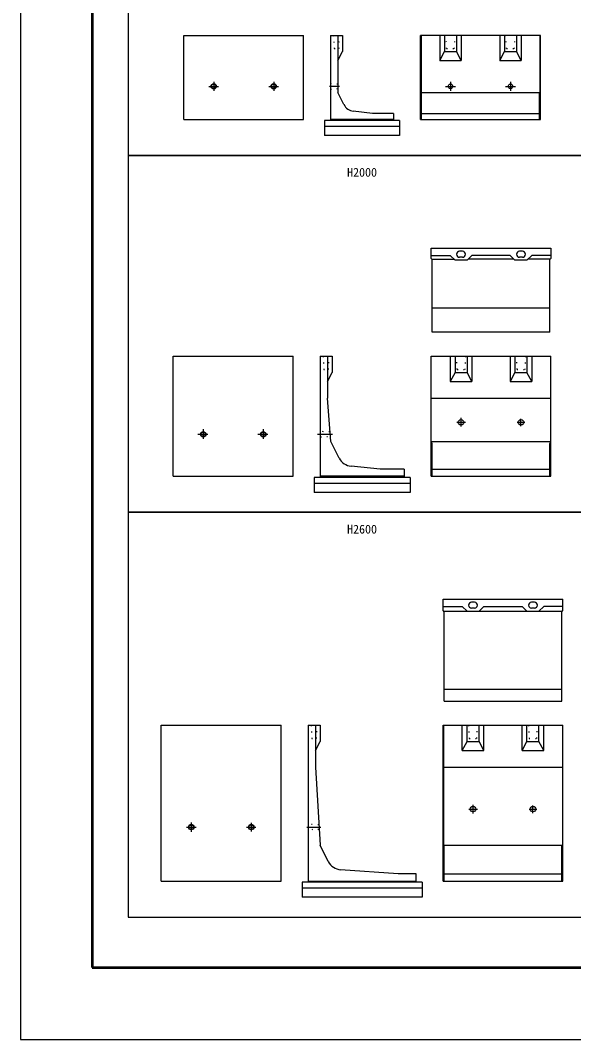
# Model space of a CAD drawing. Units: millimetres, scale not verified. Extents: x -50400 to 50400, y -17820 to 17820.
# Drawn here: x -50400 to -41172, y -17820 to -827 of the extents above; entities that cross this region are included whole.
import ezdxf
from ezdxf.enums import TextEntityAlignment as Align

# ---------------------------------------------------------------- set-up
doc = ezdxf.new("R2010")
doc.units = ezdxf.units.MM
doc.header["$LTSCALE"] = 60
doc.linetypes.add('DOTTED', pattern=[1.75, 0.25, -1.5])
doc.linetypes.add('LONG_DASHED_DOTTED', pattern=[15.25, 12, -1.5, 0.25, -1.5])
for name, color, linetype, lineweight in [('0-0_CENTER', 7, 'LONG_DASHED_DOTTED', 25), ('0-2_Defpoints', 5, 'Continuous', 25), ('0-4_HYO', 3, 'Continuous', 25), ('0-6_OUTLINE', 1, 'Continuous', 25), ('0-7_OUTLINE2', 4, 'DOTTED', 25), ('0-8_TXT', 7, 'Continuous', 25), ('0-9_WAKU', 3, 'Continuous', 25)]:
    doc.layers.add(name, color=color, linetype=linetype, lineweight=lineweight)
doc.styles.add('ＭＳ ゴシック', font='')
doc.styles.get('ＭＳ ゴシック').set_extended_font_data('MS Gothic')

msp = doc.modelspace()

# ---------------------------------------------------------------- linework, layer by layer
at = {"layer": '0-0_CENTER'}
for p, q in [((-47175, -1851.62), (-47175, -2003.96)), ((-46175, -1852.82), (-46175, -2002.28)), ((-43225, -1851.62), (-43225, -2003.96)), ((-42225, -1852.82), (-42225, -2002.28)), ((-47256.92, -1927.39), (-47094.09, -1927.39)), ((-46257.19, -1927.39), (-46093.69, -1927.39)), ((-45077.72, -1927.39), (-45243.75, -1927.39)), ((-43306.92, -1927.39), (-43144.09, -1927.39)), ((-42307.19, -1927.39), (-42143.69, -1927.39)), ((-43050, -7597.86), (-43050, -7454.38)), ((-42050, -7593.67), (-42050, -7467.94)), ((-47350, -7643.03), (-47350, -7804.89)), ((-46350, -7643.03), (-46350, -7804.89)), ((-43122.59, -7527.39), (-42973.45, -7527.39)), ((-42114.98, -7527.39), (-41987.04, -7527.39)), ((-47438.39, -7727.39), (-47271.1, -7727.39)), ((-46438.39, -7727.39), (-46271.1, -7727.39)), ((-45443.32, -7727.39), (-45193.46, -7727.39)), ((-42850, -14047.86), (-42850, -13904.38)), ((-41850, -14043.67), (-41850, -13917.94)), ((-42922.59, -13977.39), (-42773.45, -13977.39)), ((-41914.98, -13977.39), (-41787.04, -13977.39)), ((-47550, -14201.22), (-47550, -14355.31)), ((-46550, -14205.7), (-46550, -14350.5)), ((-47630.04, -14277.39), (-47469.3, -14277.39)), ((-46629.03, -14277.39), (-46470.08, -14277.39)), ((-45623.61, -14277.39), (-45387.97, -14277.39))]:
    msp.add_line(p, q, dxfattribs=at)
at = {"layer": '0-2_Defpoints'}
msp.add_lwpolyline([(-50400, -17820), (0, -17820), (0, 17820), (-50400, 17820)], close=True, dxfattribs=at)
at = {"layer": '0-4_HYO'}
for points in [[(-48600, -3077.39), (-40800, -3077.39), (-40800, 2072.61), (-48600, 2072.61)], [(-48600, -9027.39), (-40800, -9027.39), (-40800, -3077.39), (-48600, -3077.39)], [(-48600, -15777.39), (-40800, -15777.39), (-40800, -9027.39), (-48600, -9027.39)]]:
    msp.add_lwpolyline(points, close=True, dxfattribs=at)
at = {"layer": '0-6_OUTLINE'}
for p, q in [((-47675, -2477.39), (-47675, -1077.39)), ((-47675, -1077.39), (-45675, -1077.39)), ((-45675, -2477.39), (-45675, -1077.39)), ((-45225, -1077.39), (-45025, -1077.39)), ((-45225, -1077.39), (-45225, -2497.39)), ((-45105, -1077.39), (-45105, -2027.39)), ((-45025, -1077.39), (-45025, -1347.39)), ((-43725, -2477.39), (-43725, -1077.39)), ((-41725, -1077.39), (-43725, -1077.39)), ((-43405, -1077.39), (-43405, -1497.39)), ((-43325, -1077.39), (-43325, -1347.39)), ((-43125, -1077.39), (-43125, -1347.39)), ((-43045, -1077.39), (-43045, -1497.39)), ((-42405, -1077.39), (-42405, -1497.39)), ((-42325, -1077.39), (-42325, -1347.39)), ((-42125, -1077.39), (-42125, -1347.39)), ((-42045, -1077.39), (-42045, -1497.39)), ((-41734, -1077.39), (-41734, -2027.39)), ((-41725, -2477.39), (-41725, -1077.39)), ((-45105, -1497.39), (-45025, -1347.39)), ((-43405, -1497.03), (-43325, -1347.39)), ((-43325, -1347.39), (-43125, -1347.39)), ((-43045, -1497.39), (-43125, -1347.39)), ((-42405, -1497.03), (-42325, -1347.39)), ((-42325, -1347.39), (-42125, -1347.39)), ((-42045, -1497.39), (-42125, -1347.39)), ((-43405, -1497.39), (-43045, -1497.39)), ((-42405, -1497.39), (-42045, -1497.39)), ((-45003.36, -2230.66), (-45105, -2027.39)), ((-43707, -2047.39), (-43716, -2027.39)), ((-41734, -2027.39), (-41743, -2047.39)), ((-43707, -2477.39), (-43707, -2047.39)), ((-41743, -2477.39), (-41743, -2047.39)), ((-44525, -2377.39), (-44847.58, -2339.88)), ((-44175, -2377.39), (-44525, -2377.39)), ((-44175, -2377.39), (-44175, -2497.39)), ((-43707, -2377.39), (-41743, -2377.39)), ((-47675, -2477.39), (-45675, -2477.39)), ((-44075, -2497.39), (-45325, -2497.39)), ((-45325, -2497.39), (-45325, -2747.39)), ((-44175, -2477.39), (-45225, -2477.39)), ((-44075, -2497.39), (-44075, -2747.39)), ((-43725, -2477.39), (-41725, -2477.39)), ((-44075, -2597.39), (-45325, -2597.39)), ((-44075, -2747.39), (-45325, -2747.39)), ((-43550, -4627.39), (-41550, -4627.39)), ((-43550, -4747.39), (-43230, -4747.39)), ((-43150, -4827.39), (-43230, -4747.39)), ((-43025, -4677.39), (-43075, -4677.39)), ((-42950, -4827.39), (-42870, -4747.39)), ((-42230, -4747.39), (-42870, -4747.39)), ((-42150, -4827.39), (-42230, -4747.39)), ((-42025, -4677.39), (-42075, -4677.39)), ((-41950, -4827.39), (-41870, -4747.39)), ((-41550, -4747.39), (-41870, -4747.39)), ((-41550, -4627.39), (-41550, -4798.39)), ((-43541, -4807.39), (-43170, -4807.39)), ((-42950, -4827.39), (-43150, -4827.39)), ((-43025, -4777.39), (-43075, -4777.39)), ((-42170, -4807.39), (-42930, -4807.39)), ((-41950, -4827.39), (-42150, -4827.39)), ((-42025, -4777.39), (-42075, -4777.39)), ((-41559, -4807.39), (-41930, -4807.39)), ((-41568, -4816.39), (-41550, -4798.39)), ((-41568, -6027.39), (-41568, -4816.39)), ((-41568, -5627.39), (-43532, -5627.39)), ((-45850, -8427.39), (-45850, -6427.39)), ((-45400, -6427.39), (-45200, -6427.39)), ((-45400, -6427.39), (-45400, -8447.39)), ((-45280, -6427.39), (-45280, -7127.39)), ((-45200, -6427.39), (-45200, -6697.39)), ((-43550, -8427.39), (-43550, -6427.39)), ((-43550, -6427.39), (-41550, -6427.39)), ((-43150, -6427.39), (-43150, -6697.39)), ((-42950, -6427.39), (-42950, -6697.39)), ((-42230, -6427.39), (-42230, -6847.39)), ((-42150, -6427.39), (-42150, -6697.39)), ((-41950, -6427.39), (-41950, -6697.39)), ((-41550, -8427.39), (-41550, -6427.39)), ((-45280, -6847.39), (-45200, -6697.39)), ((-43150, -6697.39), (-43230, -6847.39)), ((-43150, -6697.39), (-42950, -6697.39)), ((-42150, -6697.39), (-42230, -6847.39)), ((-42150, -6697.39), (-41950, -6697.39)), ((-42230, -6847.39), (-41870, -6847.39)), ((-45220, -7847.39), (-45280, -7127.39)), ((-43550, -7127.39), (-41550, -7127.39)), ((-45081.86, -8123.67), (-45220, -7847.39)), ((-43550, -7847.39), (-41550, -7847.39)), ((-43532, -7883.39), (-43550, -7847.39)), ((-43532, -8427.39), (-43532, -7883.39)), ((-41568, -7883.39), (-41550, -7847.39)), ((-41568, -8427.39), (-41568, -7883.39)), ((-44400, -8307.39), (-44882.33, -8260.71)), ((-44000, -8307.39), (-44400, -8307.39)), ((-44000, -8307.39), (-44000, -8447.39)), ((-43532, -8307.39), (-41568, -8307.39)), ((-47850, -8427.39), (-45850, -8427.39)), ((-43900, -8447.39), (-45500, -8447.39)), ((-45500, -8447.39), (-45500, -8697.39)), ((-44000, -8427.39), (-45400, -8427.39)), ((-43900, -8447.39), (-43900, -8697.39)), ((-43550, -8427.39), (-41550, -8427.39)), ((-43900, -8547.39), (-45500, -8547.39)), ((-43900, -8697.39), (-45500, -8697.39)), ((-43350, -10668.39), (-43350, -10477.39)), ((-43350, -10477.39), (-41350, -10477.39)), ((-42825, -10527.39), (-42875, -10527.39)), ((-41825, -10527.39), (-41875, -10527.39)), ((-41350, -10668.39), (-41350, -10477.39)), ((-43350, -10597.39), (-43030, -10597.39)), ((-43332, -10686.39), (-43350, -10668.39)), ((-43341, -10677.39), (-41359, -10677.39)), ((-43332, -12177.39), (-43332, -10686.39)), ((-42950, -10677.39), (-43030, -10597.39)), ((-42825, -10627.39), (-42875, -10627.39)), ((-42750, -10677.39), (-42670, -10597.39)), ((-42670, -10597.39), (-42030, -10597.39)), ((-41950, -10677.39), (-42030, -10597.39)), ((-41825, -10627.39), (-41875, -10627.39)), ((-41750, -10677.39), (-41670, -10597.39)), ((-41350, -10597.39), (-41670, -10597.39)), ((-41368, -10686.39), (-41350, -10668.39)), ((-41368, -12177.39), (-41368, -10686.39)), ((-43332, -11977.39), (-41368, -11977.39)), ((-43332, -12177.39), (-41368, -12177.39)), ((-48050, -12577.39), (-46050, -12577.39)), ((-48050, -15177.39), (-48050, -12577.39)), ((-46050, -15177.39), (-46050, -12577.39)), ((-45600, -12577.39), (-45400, -12577.39)), ((-45600, -12577.39), (-45600, -15197.39)), ((-45480, -12577.39), (-45480, -13277.39)), ((-45400, -12577.39), (-45400, -12847.39)), ((-43350, -12577.39), (-41350, -12577.39)), ((-43350, -15177.39), (-43350, -12577.39)), ((-43341, -12577.39), (-43341, -14577.39)), ((-43030, -12997.39), (-43030, -12577.39)), ((-42750, -12847.39), (-42750, -12577.39)), ((-42670, -12997.39), (-42670, -12577.39)), ((-42030, -12997.39), (-42030, -12577.39)), ((-41950, -12847.39), (-41950, -12577.39)), ((-41750, -12847.39), (-41750, -12577.39)), ((-41670, -12997.39), (-41670, -12577.39)), ((-41359, -12577.39), (-41359, -14577.39)), ((-41350, -15177.39), (-41350, -12577.39)), ((-45480, -12997.39), (-45400, -12847.39)), ((-42950, -12847.39), (-42750, -12847.39)), ((-42670, -12997.39), (-42750, -12847.39)), ((-42030, -12997.39), (-41950, -12847.39)), ((-41950, -12847.39), (-41750, -12847.39)), ((-41670, -12997.39), (-41750, -12847.39)), ((-43030, -12997.39), (-42670, -12997.39)), ((-42030, -12997.39), (-41670, -12997.39)), ((-45480, -13277.39), (-45400, -14577.39)), ((-43341, -13277.39), (-41359, -13277.39)), ((-45263.61, -14850.16), (-45400, -14577.39)), ((-43332, -14595.39), (-43341, -14577.39)), ((-43341, -14577.39), (-41359, -14577.39)), ((-43332, -15177.39), (-43332, -14595.39)), ((-41359, -14577.39), (-41368, -14595.39)), ((-41368, -15177.39), (-41368, -14595.39)), ((-44100, -15057.39), (-45058.14, -14987.7)), ((-43332, -15057.39), (-41368, -15057.39)), ((-48050, -15177.39), (-46050, -15177.39)), ((-43700, -15197.39), (-45700, -15197.39)), ((-45700, -15197.39), (-45700, -15447.39)), ((-45600, -15177.39), (-43800, -15177.39)), ((-43700, -15197.39), (-43700, -15447.39)), ((-43350, -15177.39), (-41350, -15177.39)), ((-43700, -15297.39), (-45700, -15297.39)), ((-43700, -15447.39), (-45700, -15447.39))]:
    msp.add_line(p, q, dxfattribs=at)
for points in [[(-43716, -1077.39), (-43716, -2027.39), (-41734, -2027.39)], [(-43532, -4816.39), (-43550, -4798.39), (-43550, -4627.39)], [(-41568, -6027.39), (-43532, -6027.39), (-43532, -4816.39)], [(-47850, -8427.39), (-47850, -6427.39), (-45850, -6427.39)], [(-43230, -6427.39), (-43230, -6847.39), (-42870, -6847.39)], [(-42870, -6427.39), (-42870, -6847.39), (-42950, -6697.39)], [(-41870, -6427.39), (-41870, -6847.39), (-41950, -6697.39)], [(-43030, -12997.39), (-42950, -12847.39), (-42950, -12577.39)], [(-43800, -15197.39), (-43800, -15057.39), (-44100, -15057.39)]]:
    msp.add_lwpolyline(points, dxfattribs=at)
for centre, radius in [((-47175, -1927.39), 45), ((-47175, -1927.39), 37.5), ((-46175, -1927.39), 45), ((-46175, -1927.39), 37.5), ((-43225, -1927.39), 37.5), ((-42225, -1927.39), 37.5), ((-43050, -7527.39), 45), ((-42050, -7527.39), 45), ((-47350, -7727.39), 45), ((-47350, -7727.39), 37.5), ((-46350, -7727.39), 45), ((-46350, -7727.39), 37.5), ((-42850, -13977.39), 45), ((-41850, -13977.39), 45), ((-47550, -14277.39), 45), ((-47550, -14277.39), 37.5), ((-46550, -14277.39), 45), ((-46550, -14277.39), 37.5)]:
    msp.add_circle(centre, radius, dxfattribs=at)
for centre, radius, start, end in [((-44824.48, -2141.21), 200, 206.56505, 263.36749), ((-43075, -4727.39), 50, 90, 270), ((-43025, -4727.39), 50, 270, 90), ((-42075, -4727.39), 50, 90, 270), ((-42025, -4727.39), 50, 270, 90), ((-44858.25, -8011.87), 250, 206.56505, 264.47246), ((-42875, -10577.39), 50, 90, 270), ((-42825, -10577.39), 50, 270, 90), ((-41875, -10577.39), 50, 90, 270), ((-41825, -10577.39), 50, 270, 90), ((-45040, -14738.36), 250, 206.56505, 265.84036)]:
    msp.add_arc(centre, radius, start, end, dxfattribs=at)
at = {"layer": '0-7_OUTLINE2'}
for p, q in [((-45175, -1077.39), (-45165, -1297.39)), ((-43290, -1297.39), (-43300, -1077.39)), ((-43160, -1297.39), (-43150, -1077.39)), ((-42290, -1297.39), (-42300, -1077.39)), ((-42160, -1297.39), (-42150, -1077.39)), ((-43290, -1297.39), (-43160, -1297.39)), ((-42290, -1297.39), (-42160, -1297.39)), ((-45105, -1889.89), (-45225, -1882.39)), ((-45225, -1972.39), (-45105, -1964.89)), ((-45350, -6427.39), (-45340, -6647.39)), ((-43115, -6647.39), (-43125, -6427.39)), ((-42975, -6427.39), (-42985.18, -6647.39)), ((-42115, -6647.39), (-42125, -6427.39)), ((-41975, -6427.39), (-41985.18, -6647.39)), ((-43115, -6647.39), (-42985.18, -6647.39)), ((-42115, -6647.39), (-41985.18, -6647.39)), ((-45395, -7682.61), (-45399.78, -7677.39)), ((-45399.78, -7777.38), (-45395, -7772.17)), ((-45238.16, -7689.66), (-45395, -7682.61)), ((-45395, -7772.17), (-45231.87, -7765.1)), ((-45233.54, -7684.86), (-45238.16, -7689.66)), ((-45226.66, -7769.88), (-45231.87, -7765.1)), ((-45550, -12577.39), (-45540, -12797.39)), ((-45460, -12797.39), (-45450, -12577.39)), ((-42785, -12797.39), (-42775, -12577.39)), ((-41785, -12797.39), (-41775, -12577.39)), ((-45540, -12797.39), (-45460, -12797.39)), ((-45595, -14232.39), (-45600, -14227.39)), ((-45425.78, -14239.89), (-45595, -14232.39)), ((-45425.78, -14239.89), (-45421.08, -14234.89)), ((-45595, -14322.39), (-45600, -14327.39)), ((-45421.16, -14314.89), (-45595, -14322.39)), ((-45421.16, -14314.89), (-45415.85, -14319.89))]:
    msp.add_line(p, q, dxfattribs=at)
for points in [[(-45165, -1297.39), (-45085, -1297.39), (-45075, -1077.39)], [(-45340, -6647.39), (-45260, -6647.39), (-45250, -6427.39)], [(-42925, -12577.39), (-42915, -12797.39), (-42785, -12797.39)], [(-41925, -12577.39), (-41915, -12797.39), (-41785, -12797.39)]]:
    msp.add_lwpolyline(points, dxfattribs=at)
at = {"layer": '0-9_WAKU', "lineweight": 50}
msp.add_lwpolyline([(-49200, -16620), (-1200, -16620), (-1200, 16620), (-49200, 16620)], close=True, dxfattribs=at)

# ---------------------------------------------------------------- texts
at = {"layer": '0-8_TXT', "style": 'ＭＳ ゴシック'}
for s, p in [('H2000', (-44950, -3477.39)), ('H2600', (-44950, -9427.39))]:
    msp.add_text(s, height=146.6, dxfattribs=at).set_placement(p, align=Align.BOTTOM_LEFT)

doc.saveas('drawing.dxf')
